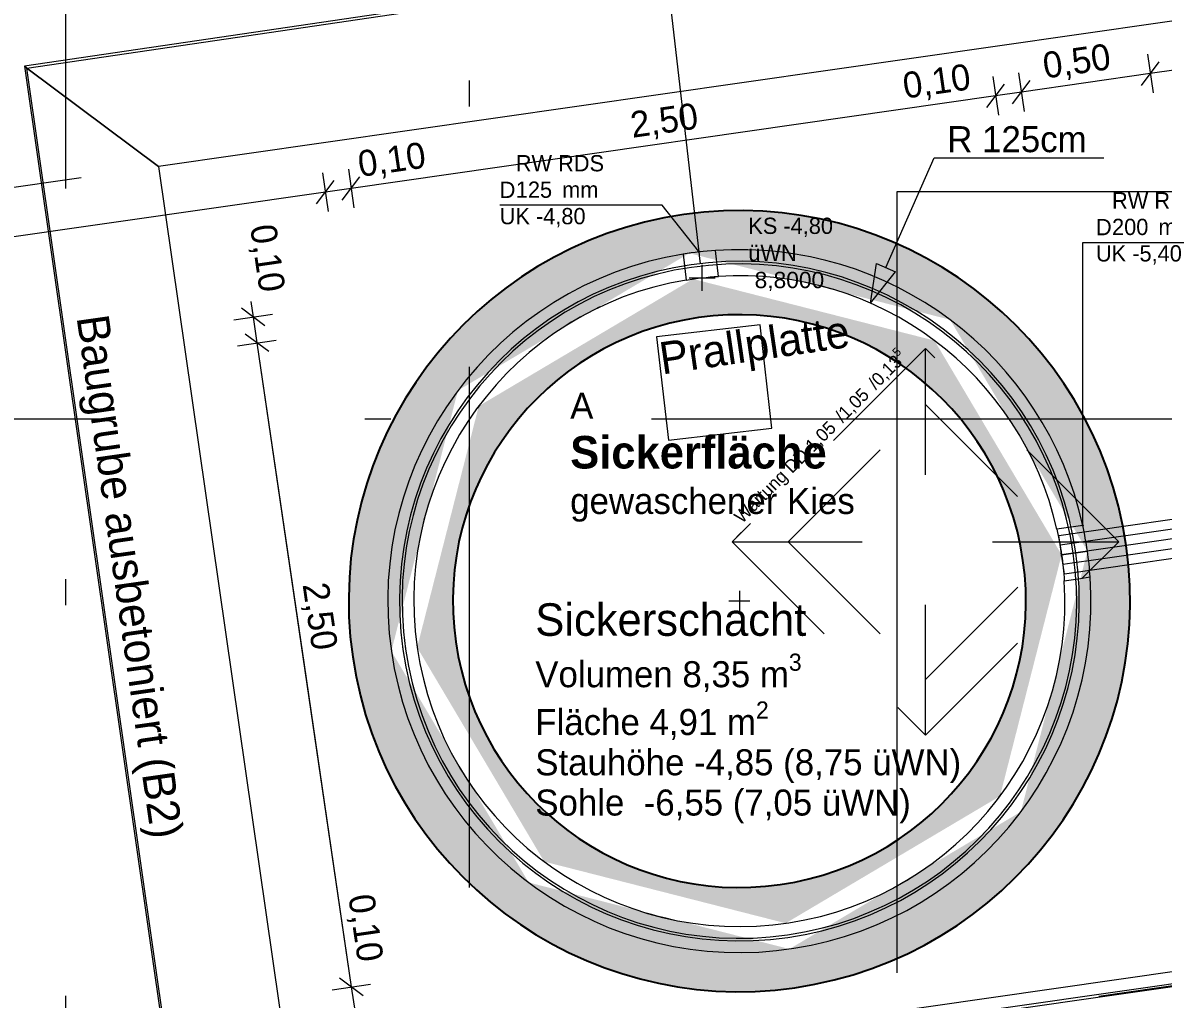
# Model space of a CAD drawing. Header units: metres. Extents: x -14 to 456, y -38 to 65.
# Drawn here: x 4.287 to 8.665, y -32.229 to -28.478 of the extents above; entities that cross this region are included whole.
import ezdxf

# ---------------------------------------------------------------- set-up
doc = ezdxf.new("R2010")
doc.units = ezdxf.units.M
doc.header["$MEASUREMENT"] = 0
for name, pattern in [('Achse', [0.004, 0.002, -0.001, 0, -0.001]), ('Kanal', [0.005, 0.003, -0.001, 0, -0.001]), ('Schnittlinie', [0.006, 0.003, -0.0015, 0, -0.0015]), ('Strichliert_1_-1', [2, 1, -1]), ('Strichlinie weit', [0.004, 0.003, -0.001]), ('Untersicht', [0.001, 0.0005, -0.0005]), ('Wipeout_Contour', [1, 0, -1])]:
    doc.linetypes.add(name, pattern=pattern)
for name, color, linetype in [('-2._Grundriss Schickerschacht PP_3_000 Achsraster', 7, 'Continuous'), ('-2._Grundriss Schickerschacht PP_3_120 Wand Innen tragend', 7, 'Continuous'), ('-2._Grundriss Schickerschacht PP_3_220 Bodenaufbau', 7, 'Continuous'), ('-2._Grundriss Schickerschacht PP_3_260 Fundament', 7, 'Continuous'), ('-2._Grundriss Schickerschacht PP_3_270 Deckendurchbruchsymbol', 7, 'Continuous'), ('-2._Grundriss Schickerschacht PP_3_611 Entwässerung', 7, 'Continuous'), ('-2._Grundriss Schickerschacht PP_3_810 Raum', 7, 'Continuous'), ('-2._Grundriss Schickerschacht PP_3_851 Marker Schnitt', 7, 'Continuous'), ('-2._Grundriss Schickerschacht PP_3_915 Allgemein Beschriftung.x', 7, 'Continuous'), ('-2._Grundriss Schickerschacht PP_3_950 Polierplan Bemaßung', 7, 'Continuous'), ('-2._Grundriss Schickerschacht PP_3_Kataster Grundstücke_Grundstück', 7, 'Continuous'), ('-2._Grundriss Schickerschacht PP_3_Kataster Grundstücke_Grundstück_Eigentümer', 7, 'Continuous')]:
    doc.layers.add(name, color=color, linetype=linetype)
doc.styles.add('ERSTELLTER_STIL_1', font='arial.ttf')
doc.styles.add('ERSTELLTER_STIL_6', font='')
doc.styles.add('ERSTELLTER_STIL_7', font='')
doc.styles.get('ERSTELLTER_STIL_6').set_extended_font_data('Eurostile')
doc.styles.get('ERSTELLTER_STIL_7').set_extended_font_data('Eurostile', bold=True)
doc.linetypes.add('GAS', pattern='A,0,[1,415_260415_PP_VA_1_1 -2 FDM1.Shx,S=0.186508,R=0,X=0,Y=0],-26.5,0', length=26.5)
doc.linetypes.add('Grenze Bundesland', pattern='A,0,[2,415_260415_PP_VA_1_1 -2 FDM1.Shx,S=1.5873e-05,R=0,X=0,Y=0],-0.003,0', length=0.003)

msp = doc.modelspace()

# ---------------------------------------------------------------- hatches: boundary and pattern name
at = {"layer": '-2._Grundriss Schickerschacht PP_3_260 Fundament', "linetype": 'Continuous', "lineweight": 0, "true_color": 0x0f1f00}
h = msp.add_hatch(color=88, dxfattribs=at)
h.paths.add_polyline_path([(7.2515, -32.1843, 1), (6.8246, -29.2148, 1)])
h.paths.add_polyline_path([(6.8815, -29.6107, -1), (7.1946, -31.7884, -1)], flags=0)

# ---------------------------------------------------------------- linework, layer by layer
at = {"layer": '-2._Grundriss Schickerschacht PP_3_220 Bodenaufbau', "color": 5, "linetype": 'Strichliert_1_-1', "lineweight": 13, "ltscale": 1000, "flags": 128}
msp.add_lwpolyline([(6.8602, -29.4623, 1), (7.2159, -31.9368, 1)], format="xyb", close=True, dxfattribs=at)
at = {"layer": '-2._Grundriss Schickerschacht PP_3_220 Bodenaufbau', "color": 8, "linetype": 'Continuous', "lineweight": 0, "ltscale": 1000, "flags": 128}
msp.add_lwpolyline([(6.7657, -30.0816), (7.1631, -30.0359), (7.1173, -29.6385), (6.7199, -29.6843)], close=True, dxfattribs=at)
at = {"layer": '-2._Grundriss Schickerschacht PP_3_260 Fundament', "color": 7, "linetype": 'Continuous', "lineweight": 18, "ltscale": 1000, "flags": 128}
for points in [[(12.2842, -27.4679), (4.2933, -28.6452)], [(4.3028, -28.6523), (12.277, -27.4774)], [(11.8752, -28.0143), (4.8078, -29.0304)], [(4.3024, -28.652), (4.2929, -28.6449)], [(4.2929, -28.6449), (4.8776, -32.7263)], [(4.2933, -28.6452), (4.3028, -28.6523)], [(4.3024, -28.652), (4.8078, -29.0304)], [(4.8845, -32.7153), (4.3024, -28.652)], [(4.8078, -29.0304), (4.3028, -28.6523)], [(4.8078, -29.0304), (5.3221, -32.6076)]]:
    msp.add_lwpolyline(points, dxfattribs=at)
at = {"layer": '-2._Grundriss Schickerschacht PP_3_260 Fundament', "color": 7, "linetype": 'GAS', "lineweight": 25, "ltscale": 1000, "flags": 128}
for points in [[(7.2515, -32.1843, 1), (6.8246, -29.2148, 1)], [(6.8815, -29.6107, 1), (7.1946, -31.7884, 1)]]:
    msp.add_lwpolyline(points, format="xyb", close=True, dxfattribs=at)
at = {"layer": '-2._Grundriss Schickerschacht PP_3_851 Marker Schnitt', "color": 7, "linetype": 'Schnittlinie', "lineweight": 13, "ltscale": 1000}
for p, q in [((4.45, -20.015), (4.45, -35.645)), ((8.9179, -29.1277), (7.643, -29.1277))]:
    msp.add_line(p, q, dxfattribs=at)
at = {"layer": '-2._Grundriss Schickerschacht PP_3_Kataster Grundstücke_Grundstück', "color": 7, "linetype": 'Continuous', "lineweight": 13, "ltscale": 1000}
for p, q in [((8.5819, -28.7187), (8.6497, -28.6282)), ((8.6051, -28.5992), (8.6265, -28.7477)), ((8.1102, -28.6704), (8.1315, -28.8188)), ((8.6158, -28.6735), (8.1209, -28.7446)), ((8.7148, -28.6592), (8.6158, -28.6735)), ((7.988, -28.8041), (8.0558, -28.7136)), ((8.0112, -28.6846), (8.0326, -28.8331)), ((8.087, -28.7899), (8.1548, -28.6993)), ((8.0219, -28.7588), (5.5473, -29.1146)), ((8.1209, -28.7446), (8.0219, -28.7588)), ((7.7862, -28.9967), (8.4377, -28.9967)), ((3.6241, -29.1999), (4.5108, -29.0729)), ((5.4377, -29.0546), (5.459, -29.2031)), ((5.5134, -29.1599), (5.5812, -29.0693)), ((5.5367, -29.0404), (5.558, -29.1888)), ((5.4144, -29.1741), (5.4823, -29.0835)), ((5.5473, -29.1146), (5.4484, -29.1288)), ((5.4484, -29.1288), (0.1738, -29.8872)), ((6.529, -29.1785), (6.1177, -29.1785)), ((6.7414, -29.1785), (6.529, -29.1785)), ((8.3564, -29.3215), (8.4071, -29.3215)), ((8.4071, -29.3215), (8.8184, -29.3215)), ((5.1625, -29.5493), (5.1712, -29.6087)), ((5.097, -29.6195), (5.2454, -29.5978)), ((5.2166, -29.6424), (5.1258, -29.5749)), ((5.1712, -29.6087), (5.1857, -29.7076)), ((5.2311, -29.7414), (5.1403, -29.6738)), ((5.1115, -29.7185), (5.2599, -29.6967)), ((5.1857, -29.7076), (5.5481, -32.1812)), ((5.4739, -32.1921), (5.6223, -32.1703)), ((5.5935, -32.215), (5.5028, -32.1474)), ((5.5481, -32.1812), (5.5626, -32.2801))]:
    msp.add_line(p, q, dxfattribs=at)

# ---------------------------------------------------------------- texts
at = {"layer": '-2._Grundriss Schickerschacht PP_3_611 Entwässerung', "color": 171, "linetype": 'Continuous', "lineweight": 13, "true_color": 0x6c6cff, "insert": (7.0723, -29.3009), "char_height": 0.0625, "attachment_point": 7, "style": 'ERSTELLTER_STIL_6'}
msp.add_mtext('\\A1;{\\pql;\\fEurostile|b0|i0|c0|p0;\\W1.000000;KS \\fEurostile|b0|i0|c0|p0;\\W1.000000;-4,80}', dxfattribs=at)
at = {"layer": '-2._Grundriss Schickerschacht PP_3_950 Polierplan Bemaßung', "color": 7, "linetype": 'Continuous', "lineweight": 13, "char_height": 0.1, "width": 0.306373, "attachment_point": 7, "style": 'ERSTELLTER_STIL_6'}
for s, insert, rotation in [('\\A1;{\\pql;\\fEurostile|b0|i0|c0|p0;\\W1.000000;0,50}', (8.2139, -28.711), 8.1813), ('\\A1;{\\pql;\\fEurostile|b0|i0|c0|p0;\\W1.000000;0,10}', (7.6762, -28.7883), 8.1813), ('\\A1;{\\pql;\\fEurostile|b0|i0|c0|p0;\\W1.000000;2,50}', (6.6301, -28.9387), 8.1813), ('\\A1;{\\pql;\\fEurostile|b0|i0|c0|p0;\\W1.000000;0,10}', (5.5841, -29.0891), 8.1813), ('\\A1;{\\pql;\\fEurostile|b0|i0|c0|p0;\\W1.000000;0,10}', (5.1408, -29.263), 278.3356), ('\\A1;{\\pql;\\fEurostile|b0|i0|c0|p0;\\W1.000000;2,50}', (5.3423, -30.6384), 278.3356), ('\\A1;{\\pql;\\fEurostile|b0|i0|c0|p0;\\W1.000000;0,10}', (5.5177, -31.8356), 278.3356)]:
    msp.add_mtext(s, dxfattribs=dict(at, insert=insert, rotation=rotation))
at = {"layer": '-2._Grundriss Schickerschacht PP_3_950 Polierplan Bemaßung', "color": 7, "linetype": 'Continuous', "lineweight": 13, "insert": (7.8362, -28.9767), "char_height": 0.1, "width": 0.601465, "attachment_point": 7, "style": 'ERSTELLTER_STIL_6'}
msp.add_mtext('\\A1;{\\pql;\\fEurostile|b0|i0|c0|p0;\\W1.000000;R 125cm}', dxfattribs=at)
at = {"layer": '-2._Grundriss Schickerschacht PP_3_Kataster Grundstücke_Grundstück', "color": 7, "linetype": 'Continuous', "lineweight": 13, "char_height": 0.0625, "attachment_point": 1, "style": 'ERSTELLTER_STIL_6'}
for s, insert in [('\\A1;{\\pql;\\pt0,1;\\fEurostile|b0|i0|c0|p0;\\W1.000000;}', (6.1177, -28.9754)), ('\\A1;{\\pql;\\pt0,1;\\fEurostile|b0|i0|c0|p0;\\W1.000000;RW RDS\\fEurostile|b0|i0|c0|p0;\\W1.000000;\\A1{\\H.66x;\\S^  ;}\\fEurostile|b0|i0|c0|p0;\\W1.000000;\\fEurostile|b0|i0|c0|p0;\\W1.000000;\\A1{\\H.66x;\\S^  ;}\\fEurostile|b0|i0|c0|p0;\\W1.000000;\\fEurostile|b0|i0|c0|p0;\\W1.000000;\\fEurostile|b0|i0|c0|p0;\\W1.000000;\\fEurostile|b0|i0|c0|p0;\\W1.000000;\\fEurostile|b0|i0|c0|p0;\\W1.000000;\\fEurostile|b0|i0|c0|p0;\\W1.000000;\\fEurostile|b0|i0|c0|p0;\\W1.000000;\\A1{\\H.66x;\\S^  ;}\\fEurostile|b0|i0|c0|p0;\\W1.000000;\\fEurostile|b0|i0|c0|p0;\\W1.000000;\\A1{\\H.66x;\\S^  ;}\\fEurostile|b0|i0|c0|p0;\\W1.000000;\\fEurostile|b0|i0|c0|p0;\\W1.000000;\\fEurostile|b0|i0|c0|p0;\\W1.000000;\\fEurostile|b0|i0|c0|p0;\\W1.000000;\\fEurostile|b0|i0|c0|p0;\\W1.000000;\\fEurostile|b0|i0|c0|p0;\\W1.000000;\\fEurostile|b0|i0|c0|p0;\\W1.000000;\\A1{\\H.66x;\\S^  ;}\\fEurostile|b0|i0|c0|p0;\\W1.000000;\\fEurostile|b0|i0|c0|p0;\\W1.000000;\\A1{\\H.66x;\\S^  ;}\\fEurostile|b0|i0|c0|p0;\\W1.000000;\\fEurostile|b0|i0|c0|p0;\\W1.000000;\\fEurostile|b0|i0|c0|p0;\\W1.000000;\\fEurostile|b0|i0|c0|p0;\\W1.000000;\\fEurostile|b0|i0|c0|p0;\\W1.000000;\\fEurostile|b0|i0|c0|p0;\\W1.000000;\\fEurostile|b0|i0|c0|p0;\\W1.000000;\\A1{\\H.66x;\\S^  ;}\\fEurostile|b0|i0|c0|p0;\\W1.000000;\\fEurostile|b0|i0|c0|p0;\\W1.000000;\\A1{\\H.66x;\\S^  ;}\\fEurostile|b0|i0|c0|p0;\\W1.000000;\\fEurostile|b0|i0|c0|p0;\\W1.000000;\\fEurostile|b0|i0|c0|p0;\\W1.000000;\\fEurostile|b0|i0|c0|p0;\\W1.000000;\\fEurostile|b0|i0|c0|p0;\\W1.000000;\\fEurostile|b0|i0|c0|p0;\\W1.000000;\\fEurostile|b0|i0|c0|p0;\\W1.000000;\\A1{\\H.66x;\\S^  ;}\\fEurostile|b0|i0|c0|p0;\\W1.000000;\\fEurostile|b0|i0|c0|p0;\\W1.000000;\\A1{\\H.66x;\\S^  ;}\\fEurostile|b0|i0|c0|p0;\\W1.000000;\\fEurostile|b0|i0|c0|p0;\\W1.000000;\\fEurostile|b0|i0|c0|p0;\\W1.000000;\\fEurostile|b0|i0|c0|p0;\\W1.000000;\\fEurostile|b0|i0|c0|p0;\\W1.000000;\\fEurostile|b0|i0|c0|p0;\\W1.000000;\\fEurostile|b0|i0|c0|p0;\\W1.000000;\\A1{\\H.66x;\\S^  ;}\\fEurostile|b0|i0|c0|p0;\\W1.000000;}', (6.1795, -28.9864)), ('\\A1;{\\pql;\\pt0,1;\\fEurostile|b0|i0|c0|p0;\\W1.000000;D}', (6.1177, -29.0886)), ('\\A1;{\\pql;\\pt0,1;\\fEurostile|b0|i0|c0|p0;\\W1.000000;125\\fEurostile|b0|i0|c0|p0;\\W1.000000;\\A1{\\H.66x;\\S^  ;}\\fEurostile|b0|i0|c0|p0;\\W1.000000; mm\\fEurostile|b0|i0|c0|p0;\\W1.000000;\\A1{\\H.66x;\\S^  ;}\\fEurostile|b0|i0|c0|p0;\\W1.000000;\\fEurostile|b0|i0|c0|p0;\\W1.000000;\\fEurostile|b0|i0|c0|p0;\\W1.000000;\\fEurostile|b0|i0|c0|p0;\\W1.000000;\\fEurostile|b0|i0|c0|p0;\\W1.000000;\\fEurostile|b0|i0|c0|p0;\\W1.000000;\\fEurostile|b0|i0|c0|p0;\\W1.000000;\\A1{\\H.66x;\\S^  ;}\\fEurostile|b0|i0|c0|p0;\\W1.000000;\\fEurostile|b0|i0|c0|p0;\\W1.000000;\\A1{\\H.66x;\\S^  ;}\\fEurostile|b0|i0|c0|p0;\\W1.000000;\\fEurostile|b0|i0|c0|p0;\\W1.000000;\\fEurostile|b0|i0|c0|p0;\\W1.000000;\\fEurostile|b0|i0|c0|p0;\\W1.000000;\\fEurostile|b0|i0|c0|p0;\\W1.000000;\\fEurostile|b0|i0|c0|p0;\\W1.000000;\\fEurostile|b0|i0|c0|p0;\\W1.000000;\\A1{\\H.66x;\\S^  ;}\\fEurostile|b0|i0|c0|p0;\\W1.000000;\\fEurostile|b0|i0|c0|p0;\\W1.000000;\\A1{\\H.66x;\\S^  ;}\\fEurostile|b0|i0|c0|p0;\\W1.000000;\\fEurostile|b0|i0|c0|p0;\\W1.000000;\\fEurostile|b0|i0|c0|p0;\\W1.000000;\\fEurostile|b0|i0|c0|p0;\\W1.000000;\\fEurostile|b0|i0|c0|p0;\\W1.000000;\\fEurostile|b0|i0|c0|p0;\\W1.000000;\\fEurostile|b0|i0|c0|p0;\\W1.000000;\\A1{\\H.66x;\\S^  ;}\\fEurostile|b0|i0|c0|p0;\\W1.000000;\\fEurostile|b0|i0|c0|p0;\\W1.000000;\\A1{\\H.66x;\\S^  ;}\\fEurostile|b0|i0|c0|p0;\\W1.000000;\\fEurostile|b0|i0|c0|p0;\\W1.000000;\\fEurostile|b0|i0|c0|p0;\\W1.000000;\\fEurostile|b0|i0|c0|p0;\\W1.000000;\\fEurostile|b0|i0|c0|p0;\\W1.000000;\\fEurostile|b0|i0|c0|p0;\\W1.000000;\\fEurostile|b0|i0|c0|p0;\\W1.000000;\\A1{\\H.66x;\\S^  ;}\\fEurostile|b0|i0|c0|p0;\\W1.000000;\\fEurostile|b0|i0|c0|p0;\\W1.000000;\\A1{\\H.66x;\\S^  ;}\\fEurostile|b0|i0|c0|p0;\\W1.000000;\\fEurostile|b0|i0|c0|p0;\\W1.000000;\\fEurostile|b0|i0|c0|p0;\\W1.000000;\\fEurostile|b0|i0|c0|p0;\\W1.000000;\\fEurostile|b0|i0|c0|p0;\\W1.000000;\\fEurostile|b0|i0|c0|p0;\\W1.000000;\\fEurostile|b0|i0|c0|p0;\\W1.000000;\\A1{\\H.66x;\\S^  ;}\\fEurostile|b0|i0|c0|p0;\\W1.000000;}', (6.1795, -29.088)), ('\\A1;{\\pql;\\pt0,1;\\fEurostile|b0|i0|c0|p0;\\W1.000000;}', (8.4071, -29.1184)), ('\\A1;{\\pql;\\pt0,1;\\fEurostile|b0|i0|c0|p0;\\W1.000000;RW RDS\\fEurostile|b0|i0|c0|p0;\\W1.000000;\\A1{\\H.66x;\\S^  ;}\\fEurostile|b0|i0|c0|p0;\\W1.000000;\\fEurostile|b0|i0|c0|p0;\\W1.000000;\\A1{\\H.66x;\\S^  ;}\\fEurostile|b0|i0|c0|p0;\\W1.000000;\\fEurostile|b0|i0|c0|p0;\\W1.000000;\\fEurostile|b0|i0|c0|p0;\\W1.000000;\\fEurostile|b0|i0|c0|p0;\\W1.000000;\\fEurostile|b0|i0|c0|p0;\\W1.000000;\\fEurostile|b0|i0|c0|p0;\\W1.000000;\\fEurostile|b0|i0|c0|p0;\\W1.000000;\\A1{\\H.66x;\\S^  ;}\\fEurostile|b0|i0|c0|p0;\\W1.000000;\\fEurostile|b0|i0|c0|p0;\\W1.000000;\\A1{\\H.66x;\\S^  ;}\\fEurostile|b0|i0|c0|p0;\\W1.000000;\\fEurostile|b0|i0|c0|p0;\\W1.000000;\\fEurostile|b0|i0|c0|p0;\\W1.000000;\\fEurostile|b0|i0|c0|p0;\\W1.000000;\\fEurostile|b0|i0|c0|p0;\\W1.000000;\\fEurostile|b0|i0|c0|p0;\\W1.000000;\\fEurostile|b0|i0|c0|p0;\\W1.000000;\\A1{\\H.66x;\\S^  ;}\\fEurostile|b0|i0|c0|p0;\\W1.000000;\\fEurostile|b0|i0|c0|p0;\\W1.000000;\\A1{\\H.66x;\\S^  ;}\\fEurostile|b0|i0|c0|p0;\\W1.000000;\\fEurostile|b0|i0|c0|p0;\\W1.000000;\\fEurostile|b0|i0|c0|p0;\\W1.000000;\\fEurostile|b0|i0|c0|p0;\\W1.000000;\\fEurostile|b0|i0|c0|p0;\\W1.000000;\\fEurostile|b0|i0|c0|p0;\\W1.000000;\\fEurostile|b0|i0|c0|p0;\\W1.000000;\\A1{\\H.66x;\\S^  ;}\\fEurostile|b0|i0|c0|p0;\\W1.000000;\\fEurostile|b0|i0|c0|p0;\\W1.000000;\\A1{\\H.66x;\\S^  ;}\\fEurostile|b0|i0|c0|p0;\\W1.000000;\\fEurostile|b0|i0|c0|p0;\\W1.000000;\\fEurostile|b0|i0|c0|p0;\\W1.000000;\\fEurostile|b0|i0|c0|p0;\\W1.000000;\\fEurostile|b0|i0|c0|p0;\\W1.000000;\\fEurostile|b0|i0|c0|p0;\\W1.000000;\\fEurostile|b0|i0|c0|p0;\\W1.000000;\\A1{\\H.66x;\\S^  ;}\\fEurostile|b0|i0|c0|p0;\\W1.000000;\\fEurostile|b0|i0|c0|p0;\\W1.000000;\\A1{\\H.66x;\\S^  ;}\\fEurostile|b0|i0|c0|p0;\\W1.000000;\\fEurostile|b0|i0|c0|p0;\\W1.000000;\\fEurostile|b0|i0|c0|p0;\\W1.000000;\\fEurostile|b0|i0|c0|p0;\\W1.000000;\\fEurostile|b0|i0|c0|p0;\\W1.000000;\\fEurostile|b0|i0|c0|p0;\\W1.000000;\\fEurostile|b0|i0|c0|p0;\\W1.000000;\\A1{\\H.66x;\\S^  ;}\\fEurostile|b0|i0|c0|p0;\\W1.000000;}', (8.4689, -29.1295)), ('\\A1;{\\pql;\\fEurostile|b0|i0|c0|p0;\\W1.000000;UK \\fEurostile|b0|i0|c0|p0;\\W1.000000;-4,80}', (6.1177, -29.1896)), ('\\A1;{\\pql;\\pt0,1;\\fEurostile|b0|i0|c0|p0;\\W1.000000;D}', (8.4071, -29.2317)), ('\\A1;{\\pql;\\pt0,1;\\fEurostile|b0|i0|c0|p0;\\W1.000000;200\\fEurostile|b0|i0|c0|p0;\\W1.000000;\\A1{\\H.66x;\\S^  ;}\\fEurostile|b0|i0|c0|p0;\\W1.000000; mm\\fEurostile|b0|i0|c0|p0;\\W1.000000;\\A1{\\H.66x;\\S^  ;}\\fEurostile|b0|i0|c0|p0;\\W1.000000;\\fEurostile|b0|i0|c0|p0;\\W1.000000;\\fEurostile|b0|i0|c0|p0;\\W1.000000;\\fEurostile|b0|i0|c0|p0;\\W1.000000;\\fEurostile|b0|i0|c0|p0;\\W1.000000;\\fEurostile|b0|i0|c0|p0;\\W1.000000;\\fEurostile|b0|i0|c0|p0;\\W1.000000;\\A1{\\H.66x;\\S^  ;}\\fEurostile|b0|i0|c0|p0;\\W1.000000;\\fEurostile|b0|i0|c0|p0;\\W1.000000;\\A1{\\H.66x;\\S^  ;}\\fEurostile|b0|i0|c0|p0;\\W1.000000;\\fEurostile|b0|i0|c0|p0;\\W1.000000;\\fEurostile|b0|i0|c0|p0;\\W1.000000;\\fEurostile|b0|i0|c0|p0;\\W1.000000;\\fEurostile|b0|i0|c0|p0;\\W1.000000;\\fEurostile|b0|i0|c0|p0;\\W1.000000;\\fEurostile|b0|i0|c0|p0;\\W1.000000;\\A1{\\H.66x;\\S^  ;}\\fEurostile|b0|i0|c0|p0;\\W1.000000;\\fEurostile|b0|i0|c0|p0;\\W1.000000;\\A1{\\H.66x;\\S^  ;}\\fEurostile|b0|i0|c0|p0;\\W1.000000;\\fEurostile|b0|i0|c0|p0;\\W1.000000;\\fEurostile|b0|i0|c0|p0;\\W1.000000;\\fEurostile|b0|i0|c0|p0;\\W1.000000;\\fEurostile|b0|i0|c0|p0;\\W1.000000;\\fEurostile|b0|i0|c0|p0;\\W1.000000;\\fEurostile|b0|i0|c0|p0;\\W1.000000;\\A1{\\H.66x;\\S^  ;}\\fEurostile|b0|i0|c0|p0;\\W1.000000;\\fEurostile|b0|i0|c0|p0;\\W1.000000;\\A1{\\H.66x;\\S^  ;}\\fEurostile|b0|i0|c0|p0;\\W1.000000;\\fEurostile|b0|i0|c0|p0;\\W1.000000;\\fEurostile|b0|i0|c0|p0;\\W1.000000;\\fEurostile|b0|i0|c0|p0;\\W1.000000;\\fEurostile|b0|i0|c0|p0;\\W1.000000;\\fEurostile|b0|i0|c0|p0;\\W1.000000;\\fEurostile|b0|i0|c0|p0;\\W1.000000;\\A1{\\H.66x;\\S^  ;}\\fEurostile|b0|i0|c0|p0;\\W1.000000;\\fEurostile|b0|i0|c0|p0;\\W1.000000;\\A1{\\H.66x;\\S^  ;}\\fEurostile|b0|i0|c0|p0;\\W1.000000;\\fEurostile|b0|i0|c0|p0;\\W1.000000;\\fEurostile|b0|i0|c0|p0;\\W1.000000;\\fEurostile|b0|i0|c0|p0;\\W1.000000;\\fEurostile|b0|i0|c0|p0;\\W1.000000;\\fEurostile|b0|i0|c0|p0;\\W1.000000;\\fEurostile|b0|i0|c0|p0;\\W1.000000;\\A1{\\H.66x;\\S^  ;}\\fEurostile|b0|i0|c0|p0;\\W1.000000;}', (8.4689, -29.231)), ('\\A1;{\\pql;\\fEurostile|b0|i0|c0|p0;\\W1.000000;UK \\fEurostile|b0|i0|c0|p0;\\W1.000000;-5,40}', (8.4071, -29.3326))]:
    msp.add_mtext(s, dxfattribs=dict(at, insert=insert))
at = {"layer": '-2._Grundriss Schickerschacht PP_3_Kataster Grundstücke_Grundstück_Eigentümer', "color": 7, "linetype": 'Continuous', "lineweight": 13, "insert": (4.456, -29.6147), "char_height": 0.123474, "attachment_point": 7, "rotation": 278.1526, "style": 'ERSTELLTER_STIL_6'}
msp.add_mtext('\\A1;{\\pql;\\fEurostile|b0|i0|c0|p0;\\W1.000000;Baugrube ausbetoniert (B2)}', dxfattribs=at)

# ---------------------------------------------------------------- next in the draw order: wipeouts: each hides what was drawn before it
at = {"color": 254, "linetype": 'Wipeout_Contour', "lineweight": 0, "ltscale": 435.843075}
msp.add_wipeout([(8.3743, -30.5074), (8.3743, -30.5074), (7.8471, -29.6188), (6.8459, -29.3633), (5.9573, -29.8905), (5.7018, -30.8917), (5.7018, -30.8917), (5.7463, -30.8853), (5.7463, -30.8853), (5.9934, -29.9175), (6.8523, -29.4078), (7.8201, -29.6548), (8.3298, -30.5138), (8.3298, -30.5138)], dxfattribs=at).dxf.layer = '-2._Grundriss Schickerschacht PP_3_120 Wand Innen tragend'

# ---------------------------------------------------------------- next in the draw order: hatches: boundary and pattern name
at = {"layer": '-2._Grundriss Schickerschacht PP_3_Kataster Grundstücke_Grundstück', "linetype": 'Continuous', "lineweight": 0, "true_color": 0x000000}
for points in [[(6.8812, -29.3584), (6.8814, -29.3593), (6.882, -29.3602), (6.8828, -29.3607), (6.8837, -29.3609), (6.8847, -29.3607), (6.8855, -29.3602), (6.886, -29.3593), (6.8862, -29.3584), (6.886, -29.3574), (6.8855, -29.3566), (6.8847, -29.3561), (6.8837, -29.3559), (6.8828, -29.3561), (6.882, -29.3566), (6.8814, -29.3574)], [(8.3539, -30.409), (8.3541, -30.4099), (8.3546, -30.4107), (8.3555, -30.4113), (8.3564, -30.4115), (8.3574, -30.4113), (8.3582, -30.4107), (8.3587, -30.4099), (8.3589, -30.409), (8.3587, -30.408), (8.3582, -30.4072), (8.3574, -30.4067), (8.3564, -30.4065), (8.3555, -30.4067), (8.3546, -30.4072), (8.3541, -30.408)]]:
    msp.add_hatch(color=18, dxfattribs=at).paths.add_polyline_path(points)

# ---------------------------------------------------------------- next in the draw order: linework, layer by layer
at = {"layer": '-2._Grundriss Schickerschacht PP_3_120 Wand Innen tragend', "color": 7, "linetype": 'Continuous', "lineweight": 18, "ltscale": 1000, "flags": 128}
msp.add_lwpolyline([(6.946, -29.3527, 0.023161), (6.8218, -29.367)], format="xyb", dxfattribs=at)
at = {"layer": '-2._Grundriss Schickerschacht PP_3_Kataster Grundstücke_Grundstück', "color": 7, "linetype": 'Continuous', "lineweight": 13, "ltscale": 1000}
for p, q in [((6.8822, -29.3564), (6.7414, -29.1785)), ((8.3564, -30.4065), (8.3564, -29.3215))]:
    msp.add_line(p, q, dxfattribs=at)
for centre in [(6.8837, -29.3584), (8.3564, -30.409)]:
    msp.add_circle(centre, 0.0025, dxfattribs=at)

# ---------------------------------------------------------------- next in the draw order: wipeouts: each hides what was drawn before it
at = {"color": 254, "linetype": 'Wipeout_Contour', "lineweight": 0, "ltscale": 435.91337}
msp.add_wipeout([(8.3298, -30.5138), (8.3298, -30.5138), (7.8201, -29.6548), (6.8523, -29.4078), (5.9934, -29.9175), (5.7463, -30.8853), (5.7463, -30.8853), (5.7562, -30.8838), (5.7562, -30.8838), (6.0014, -29.9235), (6.8538, -29.4177), (7.8141, -29.6629), (8.3199, -30.5153), (8.3199, -30.5153)], dxfattribs=at).dxf.layer = '-2._Grundriss Schickerschacht PP_3_120 Wand Innen tragend'

# ---------------------------------------------------------------- next in the draw order: texts
at = {"layer": '-2._Grundriss Schickerschacht PP_3_611 Entwässerung', "color": 171, "linetype": 'Continuous', "lineweight": 13, "true_color": 0x6c6cff, "insert": (7.0723, -29.3308), "char_height": 0.0625, "attachment_point": 1, "style": 'ERSTELLTER_STIL_6'}
msp.add_mtext('\\A1;{\\pql;\\fEurostile|b0|i0|c0|p0;\\W1.000000;üWN}', dxfattribs=at)

# ---------------------------------------------------------------- next in the draw order: wipeouts: each hides what was drawn before it
at = {"color": 254, "linetype": 'Wipeout_Contour', "lineweight": 0, "ltscale": 436.094838}
msp.add_wipeout([(8.3199, -30.5153), (8.3199, -30.5153), (7.8141, -29.6629), (6.8538, -29.4177), (6.0014, -29.9235), (5.7562, -30.8838), (5.7562, -30.8838), (5.8008, -30.8774), (5.8008, -30.8774), (6.0374, -29.9504), (6.8602, -29.4623), (7.7872, -29.6989), (8.2753, -30.5217), (8.2753, -30.5217)], dxfattribs=at).dxf.layer = '-2._Grundriss Schickerschacht PP_3_120 Wand Innen tragend'

# ---------------------------------------------------------------- next in the draw order: hatches: boundary and pattern name
at = {"layer": '-2._Grundriss Schickerschacht PP_3_Kataster Grundstücke_Grundstück', "linetype": 'Continuous', "lineweight": 0, "true_color": 0x000000}
msp.add_hatch(color=18, dxfattribs=at).paths.add_polyline_path([(7.5409, -29.5551), (7.6375, -29.4346), (7.5643, -29.4024)])

# ---------------------------------------------------------------- next in the draw order: linework, layer by layer
at = {"layer": '-2._Grundriss Schickerschacht PP_3_000 Achsraster', "color": 5, "linetype": 'Achse', "lineweight": 0, "ltscale": 1000}
msp.add_line((-1.5, -30), (21, -30), dxfattribs=at)
at = {"layer": '-2._Grundriss Schickerschacht PP_3_120 Wand Innen tragend', "color": 171, "linetype": 'Grenze Bundesland', "lineweight": 13, "ltscale": 1000, "true_color": 0x6c6cff}
msp.add_line((8.9629, -30.3849), (8.27, -30.4845), dxfattribs=at)
at = {"layer": '-2._Grundriss Schickerschacht PP_3_120 Wand Innen tragend', "color": 16, "linetype": 'Untersicht', "lineweight": 13, "ltscale": 1000, "true_color": 0x7e0000, "flags": 128}
for points in [[(6.8218, -29.367), (6.827, -29.4117), (6.8281, -29.4217), (6.8333, -29.4664)], [(6.9574, -29.4521), (6.9523, -29.4074), (6.9511, -29.3974), (6.946, -29.3527)], [(8.3564, -30.409), (8.3117, -30.4154), (8.3018, -30.4168), (8.2571, -30.4233)]]:
    msp.add_lwpolyline(points, dxfattribs=at)
at = {"layer": '-2._Grundriss Schickerschacht PP_3_120 Wand Innen tragend', "color": 7, "linetype": 'Continuous', "lineweight": 18, "ltscale": 1000, "flags": 128}
msp.add_lwpolyline([(6.8333, -29.4664, -0.025016), (6.9574, -29.4521)], format="xyb", dxfattribs=at)
at = {"layer": '-2._Grundriss Schickerschacht PP_3_120 Wand Innen tragend', "color": 7, "linetype": 'Continuous', "lineweight": 18, "ltscale": 1000}
for radius, start, end in [(1.35, 99.2177, 188.1813), (1.35, 12.4293, 93.9107), (1.305, 8.1813, 188.1813), (1.295, 8.1813, 188.1813), (1.25, 99.4297, 188.1813), (1.25, 12.7699, 93.6977)]:
    msp.add_arc((7.0381, -30.6995), radius, start, end, dxfattribs=at)
at = {"layer": '-2._Grundriss Schickerschacht PP_3_260 Fundament', "color": 8, "linetype": 'Untersicht', "lineweight": 13, "ltscale": 1000, "flags": 128}
for points in [[(7.7525, -29.7294), (7.01, -30.4719)], [(8.4949, -30.4719), (7.7525, -29.7294)], [(7.2249, -30.4719), (7.7525, -29.9443)], [(7.7525, -29.9443), (8.2808, -30.4727)]]:
    msp.add_lwpolyline(points, dxfattribs=at)
at = {"layer": '-2._Grundriss Schickerschacht PP_3_270 Deckendurchbruchsymbol', "color": 7, "linetype": 'Untersicht', "lineweight": 13, "ltscale": 1000}
msp.add_line((7.01, -30.4719), (8.4949, -30.4719), dxfattribs=at)
at = {"layer": '-2._Grundriss Schickerschacht PP_3_611 Entwässerung', "color": 171, "linetype": 'Kanal', "lineweight": 13, "ltscale": 1000, "true_color": 0x6c6cff}
msp.add_line((6.8887, -29.4026), (6.1197, -22.7262), dxfattribs=at)
msp.add_line((6.8887, -29.4026), (6.1197, -22.7262), dxfattribs=at)
at = {"layer": '-2._Grundriss Schickerschacht PP_3_611 Entwässerung', "color": 171, "linetype": 'Continuous', "lineweight": 13, "ltscale": 1000, "true_color": 0x6c6cff}
for p, q in [((6.895, -29.5078), (6.895, -29.4078)), ((6.845, -29.4578), (6.945, -29.4578))]:
    msp.add_line(p, q, dxfattribs=at)
at = {"layer": '-2._Grundriss Schickerschacht PP_3_Kataster Grundstücke_Grundstück', "color": 7, "linetype": 'Continuous', "lineweight": 13, "ltscale": 1000}
for p, q in [((7.6009, -29.4185), (7.7862, -28.9967)), ((7.5409, -29.5551), (7.5643, -29.4024)), ((7.5643, -29.4024), (7.6375, -29.4346)), ((7.5409, -29.5551), (7.6375, -29.4346))]:
    msp.add_line(p, q, dxfattribs=at)

# ---------------------------------------------------------------- next in the draw order: texts
at = {"layer": '-2._Grundriss Schickerschacht PP_3_270 Deckendurchbruchsymbol', "color": 1, "linetype": 'Continuous', "lineweight": 0, "insert": (7.377, -30.0964), "char_height": 0.05, "attachment_point": 8, "rotation": 45, "style": 'ERSTELLTER_STIL_6'}
msp.add_mtext('\\A1;{\\pqc;\\pt0;\\fEurostile|b0|i0|c0|p0;\\W1.000000;Wartung DD 1,05\\fEurostile|b0|i0|c0|p0;\\W1.000000;\\A1{\\H.66x;\\S^  ;}\\fEurostile|b0|i0|c0|p0;\\W1.000000; /1,05\\fEurostile|b0|i0|c0|p0;\\W1.000000;\\A1{\\H.66x;\\S^  ;}\\fEurostile|b0|i0|c0|p0;\\W1.000000; /0,13\\fEurostile|b0|i0|c0|p0;\\W1.000000;\\A1{\\H.66x;\\S5^  ;}}', dxfattribs=at)
at = {"layer": '-2._Grundriss Schickerschacht PP_3_611 Entwässerung', "color": 171, "linetype": 'Continuous', "lineweight": 13, "true_color": 0x6c6cff, "insert": (7.0723, -29.4349), "char_height": 0.0625, "attachment_point": 1, "style": 'ERSTELLTER_STIL_1'}
msp.add_mtext('\\A1;{\\pql;\\fArial|b0|i0|c0|p0;\\W1.000000; 8,8000}', dxfattribs=at)
at = {"layer": '-2._Grundriss Schickerschacht PP_3_810 Raum', "color": 7, "linetype": 'Continuous', "lineweight": 13, "attachment_point": 1}
for s, insert, char_height, style in [('\\A1;{\\pql;\\pt0;\\fEurostile|b0|i0|c0|p0;\\W1.000000;A}', (6.3884, -29.8993), 0.1, 'ERSTELLTER_STIL_6'), ('\\A1;{\\pql;\\pt0;\\fEurostile|b1|i0|c0|p0;\\W1.000000;Sickerfläche}', (6.3884, -30.0652), 0.125, 'ERSTELLTER_STIL_7'), ('\\A1;{\\pql;\\pt0;\\fEurostile|b0|i0|c0|p0;\\W1.000000;gewaschener Kies}', (6.3884, -30.2649), 0.1, 'ERSTELLTER_STIL_6')]:
    msp.add_mtext(s, dxfattribs=dict(at, insert=insert, char_height=char_height, style=style))
at = {"layer": '-2._Grundriss Schickerschacht PP_3_Kataster Grundstücke_Grundstück_Eigentümer', "color": 7, "linetype": 'Continuous', "lineweight": 13, "insert": (6.7233, -29.7072), "char_height": 0.123474, "attachment_point": 1, "rotation": 8.3812, "style": 'ERSTELLTER_STIL_6'}
msp.add_mtext('\\A1;{\\pql;\\fEurostile|b0|i0|c0|p0;\\W1.000000;Prallplatte}', dxfattribs=at)

# ---------------------------------------------------------------- next in the draw order: wipeouts: each hides what was drawn before it
at = {"color": 254, "linetype": 'Wipeout_Contour', "lineweight": 0, "ltscale": 446.341224}
msp.add_wipeout([(5.7018, -30.8917), (5.7018, -30.8917), (6.229, -31.7803), (7.2302, -32.0358), (8.1188, -31.5086), (8.3743, -30.5074), (8.3743, -30.5074), (8.3298, -30.5138), (8.3298, -30.5138), (8.0827, -31.4816), (7.2238, -31.9913), (6.256, -31.7442), (5.7463, -30.8853), (5.7463, -30.8853)], dxfattribs=at).dxf.layer = '-2._Grundriss Schickerschacht PP_3_120 Wand Innen tragend'

# ---------------------------------------------------------------- next in the draw order: linework, layer by layer
at = {"layer": '-2._Grundriss Schickerschacht PP_3_120 Wand Innen tragend', "color": 7, "linetype": 'Continuous', "lineweight": 18, "ltscale": 1000, "flags": 128}
for points in [[(8.3743, -30.5074, 0.018538), (8.3564, -30.409)], [(8.3849, -30.6069, 0.018538), (8.3743, -30.5074)]]:
    msp.add_lwpolyline(points, format="xyb", dxfattribs=at)
at = {"layer": '-2._Grundriss Schickerschacht PP_3_Kataster Grundstücke_Grundstück', "color": 112, "linetype": 'Continuous', "lineweight": 13, "ltscale": 1000, "true_color": 0x00cd60, "flags": 128}
msp.add_lwpolyline([(5.1712, -29.6087), (5.1857, -29.7076), (5.3669, -30.9444), (5.5481, -32.1812), (5.5626, -32.2801), (5.6126, -32.621), (5.688, -33.1355), (5.6996, -33.2147)], dxfattribs=at)

# ---------------------------------------------------------------- next in the draw order: wipeouts: each hides what was drawn before it
at = {"color": 254, "linetype": 'Wipeout_Contour', "lineweight": 0, "ltscale": 446.250609}
msp.add_wipeout([(5.7463, -30.8853), (5.7463, -30.8853), (6.256, -31.7442), (7.2238, -31.9913), (8.0827, -31.4816), (8.3298, -30.5138), (8.3298, -30.5138), (8.3199, -30.5153), (8.3199, -30.5153), (8.0747, -31.4756), (7.2223, -31.9814), (6.262, -31.7362), (5.7562, -30.8838), (5.7562, -30.8838)], dxfattribs=at).dxf.layer = '-2._Grundriss Schickerschacht PP_3_120 Wand Innen tragend'

# ---------------------------------------------------------------- next in the draw order: wipeouts: each hides what was drawn before it
at = {"color": 254, "linetype": 'Wipeout_Contour', "lineweight": 0, "ltscale": 446.058143}
msp.add_wipeout([(5.7562, -30.8838), (5.7562, -30.8838), (6.262, -31.7362), (7.2223, -31.9814), (8.0747, -31.4756), (8.3199, -30.5153), (8.3199, -30.5153), (8.2753, -30.5217), (8.2753, -30.5217), (8.0387, -31.4487), (7.2159, -31.9368), (6.2889, -31.7002), (5.8008, -30.8774), (5.8008, -30.8774)], dxfattribs=at).dxf.layer = '-2._Grundriss Schickerschacht PP_3_120 Wand Innen tragend'

# ---------------------------------------------------------------- next in the draw order: linework, layer by layer
at = {"layer": '-2._Grundriss Schickerschacht PP_3_000 Achsraster', "color": 5, "linetype": 'Achse', "lineweight": 0, "ltscale": 1000}
msp.add_line((6, 3), (6, -36), dxfattribs=at)
at = {"layer": '-2._Grundriss Schickerschacht PP_3_120 Wand Innen tragend', "color": 7, "linetype": 'Strichlinie weit', "lineweight": 13, "ltscale": 1000}
msp.add_line((8.9682, -30.422), (8.2753, -30.5217), dxfattribs=at)
at = {"layer": '-2._Grundriss Schickerschacht PP_3_120 Wand Innen tragend', "color": 171, "linetype": 'Grenze Bundesland', "lineweight": 13, "ltscale": 1000, "true_color": 0x6c6cff}
msp.add_line((8.9735, -30.4592), (8.2807, -30.5588), dxfattribs=at)
at = {"layer": '-2._Grundriss Schickerschacht PP_3_120 Wand Innen tragend', "color": 171, "linetype": 'Continuous', "lineweight": 13, "ltscale": 1000, "true_color": 0x6c6cff, "flags": 128}
msp.add_lwpolyline([(8.9575, -30.3478), (8.9789, -30.4963), (8.286, -30.5959), (8.2647, -30.4474)], close=True, dxfattribs=at)
at = {"layer": '-2._Grundriss Schickerschacht PP_3_120 Wand Innen tragend', "color": 7, "linetype": 'Continuous', "lineweight": 18, "ltscale": 1000, "flags": 128}
for points in [[(8.2571, -30.4233, -0.020024), (8.2753, -30.5217)], [(8.2753, -30.5217, -0.020024), (8.2856, -30.6212)]]:
    msp.add_lwpolyline(points, format="xyb", dxfattribs=at)
for points in [[(8.2753, -30.5217), (8.3199, -30.5153), (8.3298, -30.5138), (8.3743, -30.5074)], [(8.3743, -30.5074), (8.3298, -30.5138), (8.3199, -30.5153), (8.2753, -30.5217)]]:
    msp.add_lwpolyline(points, dxfattribs=at)
at = {"layer": '-2._Grundriss Schickerschacht PP_3_120 Wand Innen tragend', "color": 16, "linetype": 'Untersicht', "lineweight": 13, "ltscale": 1000, "true_color": 0x7e0000, "flags": 128}
msp.add_lwpolyline([(8.2856, -30.6212), (8.3303, -30.6148), (8.3402, -30.6134), (8.3849, -30.6069)], dxfattribs=at)
at = {"layer": '-2._Grundriss Schickerschacht PP_3_120 Wand Innen tragend', "color": 7, "linetype": 'Continuous', "lineweight": 18, "ltscale": 1000}
for radius, end in [(1.305, 8.1813), (1.295, 8.1813), (1.35, 3.9333), (1.25, 3.5927)]:
    msp.add_arc((7.0381, -30.6995), radius, 188.1813, end, dxfattribs=at)
at = {"layer": '-2._Grundriss Schickerschacht PP_3_260 Fundament', "color": 8, "linetype": 'Untersicht', "lineweight": 13, "ltscale": 1000, "flags": 128}
for points in [[(7.01, -30.4719), (7.7525, -31.2143)], [(7.2249, -30.4719), (7.7532, -31.0001)], [(7.7525, -31.2143), (8.4949, -30.4719)], [(7.7532, -31.0001), (8.2808, -30.4727)], [(11.8826, -31.7204), (6.0427, -32.56)]]:
    msp.add_lwpolyline(points, dxfattribs=at)
at = {"layer": '-2._Grundriss Schickerschacht PP_3_260 Fundament', "color": 7, "linetype": 'Continuous', "lineweight": 18, "ltscale": 1000, "flags": 128}
for points in [[(12.8927, -31.5693), (4.8729, -32.7182)], [(4.8658, -32.7292), (12.9027, -31.5778)], [(5.3217, -32.6077), (12.3899, -31.5915)]]:
    msp.add_lwpolyline(points, dxfattribs=at)
at = {"layer": '-2._Grundriss Schickerschacht PP_3_270 Deckendurchbruchsymbol', "color": 7, "linetype": 'Untersicht', "lineweight": 13, "ltscale": 1000}
msp.add_line((7.7525, -31.2143), (7.7525, -29.7294), dxfattribs=at)
at = {"layer": '-2._Grundriss Schickerschacht PP_3_270 Deckendurchbruchsymbol', "color": 7, "linetype": 'Untersicht', "lineweight": 13, "ltscale": 1000, "flags": 128}
msp.add_lwpolyline([(8.4949, -30.4719), (7.7525, -29.7294), (7.01, -30.4719), (7.7525, -31.2143)], close=True, dxfattribs=at)
at = {"layer": '-2._Grundriss Schickerschacht PP_3_851 Marker Schnitt', "color": 7, "linetype": 'Schnittlinie', "lineweight": 13, "ltscale": 1000}
msp.add_line((7.643, -29.1277), (7.643, -35.645), dxfattribs=at)
at = {"layer": '-2._Grundriss Schickerschacht PP_3_Kataster Grundstücke_Grundstück', "color": 7, "linetype": 'Continuous', "lineweight": 13, "ltscale": 1000}
for p, q in [((7.0381, -30.6595), (7.0381, -30.7395)), ((7.0781, -30.6995), (6.9981, -30.6995))]:
    msp.add_line(p, q, dxfattribs=at)

# ---------------------------------------------------------------- next in the draw order: texts
at = {"layer": '-2._Grundriss Schickerschacht PP_3_915 Allgemein Beschriftung.x', "color": 7, "linetype": 'Continuous', "lineweight": 13, "insert": (6.2544, -31.1306), "char_height": 0.125, "attachment_point": 4, "line_spacing_factor": 0.927222, "style": 'ERSTELLTER_STIL_6'}
msp.add_mtext('\\A1;{\\pql;\\fEurostile|b0|i0|c0|p0;\\W1.000000;Sickerschacht\\P\\pql;\\fEurostile|b0|i0|c0|p0;\\H0.800000x;\\W1.000000;Volumen \\fEurostile|b0|i0|c0|p0;\\W1.000000;8,35\\fEurostile|b0|i0|c0|p0;\\W1.000000; m\\fEurostile|b0|i0|c0|p0;\\W1.000000;\\A1{\\H.66x;\\S3^  ;}\\P\\pql;\\fEurostile|b0|i0|c0|p0;\\W1.000000;Fläche \\fEurostile|b0|i0|c0|p0;\\W1.000000;4,91\\fEurostile|b0|i0|c0|p0;\\W1.000000; m\\fEurostile|b0|i0|c0|p0;\\W1.000000;\\A1{\\H.66x;\\S2^  ;}\\P\\pql;\\fEurostile|b0|i0|c0|p0;\\W1.000000;Stauhöhe \\fEurostile|b0|i0|c0|p0;\\W1.000000;-4,85\\fEurostile|b0|i0|c0|p0;\\W1.000000; (\\fEurostile|b0|i0|c0|p0;\\W1.000000;8,75\\fEurostile|b0|i0|c0|p0;\\W1.000000; üWN)\\P\\pql;\\fEurostile|b0|i0|c0|p0;\\W1.000000;Sohle  \\fEurostile|b0|i0|c0|p0;\\W1.000000;-6,55\\fEurostile|b0|i0|c0|p0;\\W1.000000; (\\fEurostile|b0|i0|c0|p0;\\W1.000000;7,05\\fEurostile|b0|i0|c0|p0;\\W1.000000; üWN)}', dxfattribs=at)

doc.saveas('drawing.dxf')
